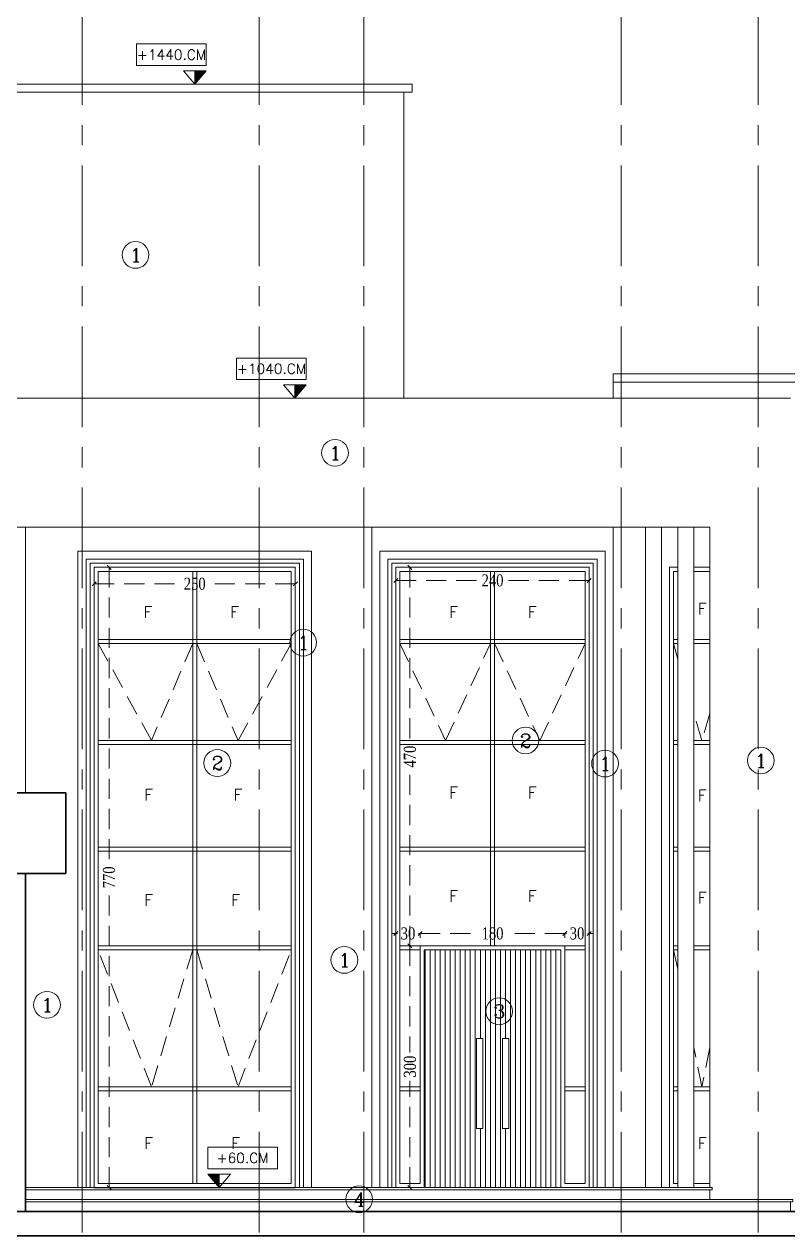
# Model space of a CAD drawing. Header units: inches. Extents: x -114 to 635, y -137 to 57.
# Drawn here: x 299.48 to 308.96, y 13.87 to 28.92 of the extents above; entities that cross this region are included whole.
import ezdxf
from ezdxf.enums import TextEntityAlignment as Align

# ---------------------------------------------------------------- set-up
doc = ezdxf.new("R2010")
doc.units = ezdxf.units.IN
doc.header["$MEASUREMENT"] = 0
doc.header["$PDMODE"] = 98
for name, pattern in [('CENTER', [2, 1.25, -0.25, 0.25, -0.25]), ('CENTERX2', [4, 2.5, -0.5, 0.5, -0.5]), ('DASHED2', [0.375, 0.25, -0.125])]:
    doc.linetypes.add(name, pattern=pattern)
doc.layers.get('0').update_dxf_attribs({"lineweight": 5})
doc.layers.get('Defpoints').update_dxf_attribs({"lineweight": 5})
for name, color, linetype, lineweight in [('A-ELEV DOOR', 30, 'Continuous', 9), ('A-FIN TAG', 1, 'Continuous', 9), ('A-LEVEL TEXT', 3, 'Continuous', 5), ('dim', 1, 'Continuous', 9), ('ELEVATION 00', 7, 'Continuous', 30), ('ELEVATION 01', 4, 'Continuous', 25), ('ELEVATION 02', 3, 'Continuous', 18), ('ELEVATION 03', 2, 'Continuous', 13), ('ELEVATION 04', 1, 'Continuous', 9), ('ELEVATION WINDOW', 5, 'Continuous', 5), ('ELEVATION05', 15, 'Continuous', 9), ('LEVEL SYMBOL', 8, 'Continuous', 5), ('LEVELS', 251, 'Continuous', 5), ('STAIR', 1, 'Continuous', 5)]:
    doc.layers.add(name, color=color, linetype=linetype, lineweight=lineweight)
doc.layers.add('AXIES', color=7, linetype='CENTER', lineweight=0, true_color=0x949596)
doc.styles.add('COMP', font='complex_.ttf')
doc.styles.add('ROMANS', font='romans.shx', dxfattribs={"width": 0.7})
doc.styles.add('ST', font='times.ttf', dxfattribs={"width": 0.8})
doc.styles.add('TEXTN', font='arial.ttf', dxfattribs={"height": 0.2})
doc.styles.add('TEXTS', font='arial.ttf', dxfattribs={"width": 0.8})
doc.dimstyles.new('RASH PLAN', dxfattribs={"dimtxt": 0.15, "dimasz": 0.05, "dimexe": 0, "dimexo": 0.1, "dimgap": 0.05, "dimtad": 0, "dimdec": 0, "dimlfac": 100, "dimzin": 0, "dimdsep": 46, "dimtxsty": 'ST', "dimblk": 'OBLIQUE', "dimcen": 0.09, "dimclrd": 200, "dimclre": 6, "dimclrt": 1, "dimadec": 0, "dimazin": 0, "dimtfac": 1, "dimtdec": 0, "dimtmove": 1, "dimatfit": 3, "dimldrblk": 'OBLIQUE', "dimfxl": 0, "dimtolj": 1, "dimtzin": 0, "dimlwd": -1, "dimlwe": -1, "dimarcsym": 0})
pattern_1 = [(90, (58.14346, -594.440055), (-0.0625, 0), [])]

# ---------------------------------------------------------------- blocks, each defined once
blk = doc.blocks.new('TAG-ELE-LVL')
at = {"layer": 'LEVEL SYMBOL'}
for p, q in [((-0.21, 0.35), (-0.21, 0.75)), ((-0.21, 0.75), (1.09, 0.75)), ((1.09, 0.35), (1.09, 0.75)), ((-0.21, 0.35), (1.09, 0.35)), ((0, 0), (0, 0.25))]:
    blk.add_line(p, q, dxfattribs=at)
blk.add_lwpolyline([(0, 0), (0.21, 0.25), (-0.21, 0.25)], close=True, dxfattribs=at)
blk.add_solid([(-0.21, 0.25), (0, 0), (0, 0.25)], dxfattribs=at)
at = {"layer": 'LEVEL SYMBOL', "style": 'TEXTN', "width": 0.75}
blk.add_attdef('-', (0.361, 0.07), '', height=0.175, dxfattribs=at)
at = {"layer": 'LEVELS', "color": 1, "style": 'TEXTS', "width": 0.75}
blk.add_attdef('FLOOR-NAME', text='', height=0.25, dxfattribs=at).set_placement((-0.21, 0.8), align=Align.BOTTOM_LEFT)
blk.add_attdef('LVL', text='', height=0.225, dxfattribs=at).set_placement((0.44, 0.55), align=Align.MIDDLE_CENTER)
blk = doc.blocks.new('_Oblique')
at = {"color": 0, "lineweight": -2}
blk.add_line((-0.5, -0.5), (0.5, 0.5), dxfattribs=at)
blk = doc.blocks.new('*D835')
at = {"layer": 'Defpoints', "color": 0, "transparency": 16777216}
for p in [(300.345, 22.174), (300.531, 22.174), (300.345, 14.474)]:
    blk.add_point(p, dxfattribs=at)
at = {"layer": 'dim', "color": 6, "transparency": 16777216}
for p, q in [((300.445, 22.174), (300.531, 22.174)), ((300.445, 14.474), (300.531, 14.474))]:
    blk.add_line(p, q, dxfattribs=at)
at = {"layer": 'dim', "color": 200, "linetype": 'DASHED2', "transparency": 16777216}
for p, q in [((300.531, 22.174), (300.531, 18.5)), ((300.531, 14.474), (300.531, 18.147))]:
    blk.add_line(p, q, dxfattribs=at)
at = {"layer": 'dim', "color": 200, "transparency": 16777216, "xscale": 0.05, "yscale": 0.05, "zscale": 0.05}
for p, rotation in [((300.531, 22.174), 90), ((300.531, 14.474), 270)]:
    blk.add_blockref('_Oblique', p, dxfattribs=dict(at, rotation=rotation))
at = {"layer": 'dim', "color": 1, "transparency": 16777216, "insert": (300.531, 18.324), "char_height": 0.15, "attachment_point": 5, "rotation": 90, "style": 'ST'}
blk.add_mtext('\\A1;770', dxfattribs=at)
blk = doc.blocks.new('*D836')
at = {"layer": 'Defpoints', "color": 0, "transparency": 16777216}
for p in [(300.345, 22.174), (302.845, 22.174), (302.845, 21.969)]:
    blk.add_point(p, dxfattribs=at)
at = {"layer": 'dim', "color": 6, "transparency": 16777216}
for p, q in [((300.345, 22.074), (300.345, 21.969)), ((302.845, 22.074), (302.845, 21.969))]:
    blk.add_line(p, q, dxfattribs=at)
at = {"layer": 'dim', "color": 200, "linetype": 'DASHED2', "transparency": 16777216}
for p, q in [((300.345, 21.969), (301.417, 21.969)), ((302.845, 21.969), (301.773, 21.969))]:
    blk.add_line(p, q, dxfattribs=at)
at = {"layer": 'dim', "color": 200, "transparency": 16777216, "xscale": 0.05, "yscale": 0.05, "zscale": 0.05, "rotation": 180}
blk.add_blockref('_Oblique', (300.345, 21.969), dxfattribs=at)
at = {"layer": 'dim', "color": 200, "transparency": 16777216, "xscale": 0.05, "yscale": 0.05, "zscale": 0.05}
blk.add_blockref('_Oblique', (302.845, 21.969), dxfattribs=at)
at = {"layer": 'dim', "color": 1, "transparency": 16777216, "insert": (301.595, 21.969), "char_height": 0.15, "attachment_point": 5, "style": 'ST'}
blk.add_mtext('\\A1;250', dxfattribs=at)
blk = doc.blocks.new('*D837')
at = {"layer": 'Defpoints', "color": 0, "transparency": 16777216}
for p in [(304.095, 22.174), (306.495, 22.174), (306.495, 22.011)]:
    blk.add_point(p, dxfattribs=at)
at = {"layer": 'dim', "color": 6, "transparency": 16777216}
for p, q in [((304.095, 22.074), (304.095, 22.011)), ((306.495, 22.074), (306.495, 22.011))]:
    blk.add_line(p, q, dxfattribs=at)
at = {"layer": 'dim', "color": 200, "linetype": 'DASHED2', "transparency": 16777216}
for p, q in [((304.095, 22.011), (305.117, 22.011)), ((306.495, 22.011), (305.473, 22.011))]:
    blk.add_line(p, q, dxfattribs=at)
at = {"layer": 'dim', "color": 200, "transparency": 16777216, "xscale": 0.05, "yscale": 0.05, "zscale": 0.05, "rotation": 180}
blk.add_blockref('_Oblique', (304.095, 22.011), dxfattribs=at)
at = {"layer": 'dim', "color": 200, "transparency": 16777216, "xscale": 0.05, "yscale": 0.05, "zscale": 0.05}
blk.add_blockref('_Oblique', (306.495, 22.011), dxfattribs=at)
at = {"layer": 'dim', "color": 1, "transparency": 16777216, "insert": (305.295, 22.011), "char_height": 0.15, "attachment_point": 5, "style": 'ST'}
blk.add_mtext('\\A1;240', dxfattribs=at)
blk = doc.blocks.new('*D838')
at = {"layer": 'Defpoints', "color": 0, "transparency": 16777216}
for p in [(304.095, 22.174), (304.145, 17.474), (304.269, 17.474)]:
    blk.add_point(p, dxfattribs=at)
at = {"layer": 'dim', "color": 6, "transparency": 16777216}
for p, q in [((304.195, 22.174), (304.269, 22.174)), ((304.245, 17.474), (304.269, 17.474))]:
    blk.add_line(p, q, dxfattribs=at)
at = {"layer": 'dim', "color": 200, "linetype": 'DASHED2', "transparency": 16777216}
for p, q in [((304.269, 22.174), (304.269, 20.002)), ((304.269, 17.474), (304.269, 19.646))]:
    blk.add_line(p, q, dxfattribs=at)
at = {"layer": 'dim', "color": 200, "transparency": 16777216, "xscale": 0.05, "yscale": 0.05, "zscale": 0.05}
for p, rotation in [((304.269, 22.174), 90), ((304.269, 17.474), 270)]:
    blk.add_blockref('_Oblique', p, dxfattribs=dict(at, rotation=rotation))
at = {"layer": 'dim', "color": 1, "transparency": 16777216, "insert": (304.269, 19.824), "char_height": 0.15, "attachment_point": 5, "rotation": 90, "style": 'ST'}
blk.add_mtext('\\A1;470', dxfattribs=at)
blk = doc.blocks.new('*D839')
at = {"layer": 'Defpoints', "color": 0, "transparency": 16777216}
for p in [(304.145, 17.474), (304.095, 14.474), (304.269, 14.474)]:
    blk.add_point(p, dxfattribs=at)
at = {"layer": 'dim', "color": 6, "transparency": 16777216}
for p, q in [((304.245, 17.474), (304.269, 17.474)), ((304.195, 14.474), (304.269, 14.474))]:
    blk.add_line(p, q, dxfattribs=at)
at = {"layer": 'dim', "color": 200, "linetype": 'DASHED2', "transparency": 16777216}
for p, q in [((304.269, 17.474), (304.269, 16.15)), ((304.269, 14.474), (304.269, 15.798))]:
    blk.add_line(p, q, dxfattribs=at)
at = {"layer": 'dim', "color": 200, "transparency": 16777216, "xscale": 0.05, "yscale": 0.05, "zscale": 0.05}
for p, rotation in [((304.269, 17.474), 90), ((304.269, 14.474), 270)]:
    blk.add_blockref('_Oblique', p, dxfattribs=dict(at, rotation=rotation))
at = {"layer": 'dim', "color": 1, "transparency": 16777216, "insert": (304.269, 15.974), "char_height": 0.15, "attachment_point": 5, "rotation": 90, "style": 'ST'}
blk.add_mtext('\\A1;300', dxfattribs=at)
blk = doc.blocks.new('*D840')
at = {"layer": 'Defpoints', "color": 0, "transparency": 16777216}
for p in [(304.395, 17.627), (304.395, 17.474), (306.195, 17.474)]:
    blk.add_point(p, dxfattribs=at)
at = {"layer": 'dim', "color": 6, "transparency": 16777216}
for p, q in [((304.395, 17.574), (304.395, 17.627)), ((306.195, 17.574), (306.195, 17.627))]:
    blk.add_line(p, q, dxfattribs=at)
at = {"layer": 'dim', "color": 200, "linetype": 'DASHED2', "transparency": 16777216}
for p, q in [((304.395, 17.627), (305.126, 17.627)), ((306.195, 17.627), (305.464, 17.627))]:
    blk.add_line(p, q, dxfattribs=at)
at = {"layer": 'dim', "color": 200, "transparency": 16777216, "xscale": 0.05, "yscale": 0.05, "zscale": 0.05, "rotation": 180}
blk.add_blockref('_Oblique', (304.395, 17.627), dxfattribs=at)
at = {"layer": 'dim', "color": 200, "transparency": 16777216, "xscale": 0.05, "yscale": 0.05, "zscale": 0.05}
blk.add_blockref('_Oblique', (306.195, 17.627), dxfattribs=at)
at = {"layer": 'dim', "color": 1, "transparency": 16777216, "insert": (305.295, 17.627), "char_height": 0.15, "attachment_point": 5, "style": 'ST'}
blk.add_mtext('\\A1;180', dxfattribs=at)
blk = doc.blocks.new('*D841')
at = {"layer": 'Defpoints', "color": 0, "transparency": 16777216}
for p in [(306.495, 17.627), (306.195, 17.474), (306.495, 17.448)]:
    blk.add_point(p, dxfattribs=at)
at = {"layer": 'dim', "color": 200, "linetype": 'DASHED2', "transparency": 16777216}
for p, q in [((306.195, 17.627), (306.145, 17.627)), ((306.195, 17.627), (306.213, 17.627)), ((306.495, 17.627), (306.477, 17.627)), ((306.495, 17.627), (306.545, 17.627))]:
    blk.add_line(p, q, dxfattribs=at)
at = {"layer": 'dim', "color": 6, "transparency": 16777216}
for p, q in [((306.195, 17.574), (306.195, 17.627)), ((306.495, 17.548), (306.495, 17.627))]:
    blk.add_line(p, q, dxfattribs=at)
at = {"layer": 'dim', "color": 200, "transparency": 16777216, "xscale": 0.05, "yscale": 0.05, "zscale": 0.05}
blk.add_blockref('_Oblique', (306.195, 17.627), dxfattribs=at)
at = {"layer": 'dim', "color": 200, "transparency": 16777216, "xscale": 0.05, "yscale": 0.05, "zscale": 0.05, "rotation": 180}
blk.add_blockref('_Oblique', (306.495, 17.627), dxfattribs=at)
at = {"layer": 'dim', "color": 1, "transparency": 16777216, "insert": (306.345, 17.627), "char_height": 0.15, "attachment_point": 5, "style": 'ST'}
blk.add_mtext('\\A1;30', dxfattribs=at)
blk = doc.blocks.new('*D842')
at = {"layer": 'Defpoints', "color": 0, "transparency": 16777216}
for p in [(304.095, 17.627), (304.395, 17.474), (304.095, 17.448)]:
    blk.add_point(p, dxfattribs=at)
at = {"layer": 'dim', "color": 200, "linetype": 'DASHED2', "transparency": 16777216}
for p, q in [((304.095, 17.627), (304.045, 17.627)), ((304.095, 17.627), (304.113, 17.627)), ((304.395, 17.627), (304.377, 17.627)), ((304.395, 17.627), (304.445, 17.627))]:
    blk.add_line(p, q, dxfattribs=at)
at = {"layer": 'dim', "color": 6, "transparency": 16777216}
for p, q in [((304.095, 17.548), (304.095, 17.627)), ((304.395, 17.574), (304.395, 17.627))]:
    blk.add_line(p, q, dxfattribs=at)
at = {"layer": 'dim', "color": 200, "transparency": 16777216, "xscale": 0.05, "yscale": 0.05, "zscale": 0.05}
blk.add_blockref('_Oblique', (304.095, 17.627), dxfattribs=at)
at = {"layer": 'dim', "color": 200, "transparency": 16777216, "xscale": 0.05, "yscale": 0.05, "zscale": 0.05, "rotation": 180}
blk.add_blockref('_Oblique', (304.395, 17.627), dxfattribs=at)
at = {"layer": 'dim', "color": 1, "transparency": 16777216, "insert": (304.245, 17.627), "char_height": 0.15, "attachment_point": 5, "style": 'ST'}
blk.add_mtext('\\A1;30', dxfattribs=at)
blk = doc.blocks.new('FINISHING TAG')
at = {"color": 1}
blk.add_circle((0, 0), 295, dxfattribs=at)
at = {"color": 3, "style": 'COMP'}
blk.add_attdef('0', text='', height=250, dxfattribs=at).set_placement((4, -2), align=Align.MIDDLE)

msp = doc.modelspace()

# ---------------------------------------------------------------- hatches: boundary and pattern name
at = {"layer": 'A-ELEV DOOR'}
h = msp.add_hatch(dxfattribs=at)
h.set_pattern_fill('ANSI31', color=256, scale=0.5, angle=45)
h.set_pattern_definition(pattern_1)
h.paths.add_polyline_path([(305.094, 16.325), (305.173, 16.325), (305.173, 15.207), (305.094, 15.207)], flags=16)
h.paths.add_polyline_path([(305.295, 17.424), (305.295, 14.474), (304.445, 14.474), (304.445, 17.424)])
h = msp.add_hatch(dxfattribs=at)
h.set_pattern_fill('ANSI31', color=256, scale=0.5, angle=45)
h.set_pattern_definition(pattern_1)
h.paths.add_polyline_path([(305.497, 15.207), (305.417, 15.207), (305.417, 16.325), (305.497, 16.325)], flags=16)
h.paths.add_polyline_path([(305.295, 17.424), (305.295, 14.474), (306.145, 14.474), (306.145, 17.424)])

# ---------------------------------------------------------------- linework, layer by layer
for points in [[(306.145, 14.474), (304.445, 14.474), (304.445, 17.424), (306.145, 17.424)], [(305.094, 16.325), (305.173, 16.325), (305.173, 15.207), (305.094, 15.207)], [(305.497, 16.325), (305.417, 16.325), (305.417, 15.207), (305.497, 15.207)]]:
    msp.add_lwpolyline(points, close=True, dxfattribs=at)
at = {"layer": 'AXIES', "linetype": 'CENTERX2', "ltscale": 0.5}
for p, q in [((300.195, 31.165), (300.195, 13.874)), ((302.395, 31.165), (302.395, 13.874)), ((303.695, 31.165), (303.695, 13.874)), ((306.895, 31.165), (306.895, 13.874)), ((308.595, 31.165), (308.595, 13.874))]:
    msp.add_line(p, q, dxfattribs=at)
at = {"layer": 'ELEVATION 00'}
for p, q in [((299.995, 18.374), (299.995, 19.374)), ((299.995, 18.374), (293.195, 18.374)), ((299.495, 18.374), (299.495, 14.174)), ((289.419, 14.174), (318.761, 14.174)), ((285.08, 13.874), (320.521, 13.874))]:
    msp.add_line(p, q, dxfattribs=at)
msp.add_lwpolyline([(299.995, 19.374), (292.195, 19.374)], dxfattribs=at)
at = {"layer": 'ELEVATION 01'}
msp.add_line((300.345, 14.474), (302.845, 14.474), dxfattribs=at)
at = {"layer": 'ELEVATION 02'}
for p, q in [((299.495, 22.674), (299.495, 19.374)), ((303.795, 14.474), (303.795, 22.674)), ((306.795, 14.474), (306.795, 22.674)), ((307.195, 22.674), (307.195, 14.474)), ((307.395, 22.674), (307.395, 14.474)), ((307.595, 22.674), (307.595, 14.474)), ((307.795, 22.674), (307.795, 14.474))]:
    msp.add_line(p, q, dxfattribs=at)
for points in [[(298.895, 24.274), (308.995, 24.274)], [(298.595, 22.674), (307.995, 22.674), (307.995, 14.474)], [(300.145, 14.474), (300.145, 22.374), (303.045, 22.374), (303.045, 14.474)], [(300.245, 14.474), (300.245, 22.274), (302.945, 22.274), (302.945, 14.474)], [(300.295, 14.474), (300.295, 22.224), (302.895, 22.224), (302.895, 14.474)], [(300.345, 14.474), (300.345, 22.174), (302.845, 22.174), (302.845, 14.474)], [(307.495, 14.474), (307.495, 22.174), (307.595, 22.174)], [(307.795, 22.174), (307.995, 22.174)]]:
    msp.add_lwpolyline(points, dxfattribs=at)
at = {"layer": 'ELEVATION 03'}
for points in [[(303.895, 14.474), (303.895, 22.374), (306.695, 22.374), (306.695, 14.474)], [(303.995, 14.474), (303.995, 22.274), (306.595, 22.274), (306.595, 14.474)], [(304.045, 14.474), (304.045, 22.224), (306.545, 22.224), (306.545, 14.474)], [(304.095, 14.474), (304.095, 22.174), (306.495, 22.174), (306.495, 14.474)]]:
    msp.add_lwpolyline(points, dxfattribs=at)
at = {"layer": 'ELEVATION 04'}
for p, q in [((306.793, 24.274), (306.793, 24.575)), ((306.793, 24.475), (314.295, 24.475))]:
    msp.add_line(p, q, dxfattribs=at)
msp.add_lwpolyline([(306.793, 24.575), (314.295, 24.575)], dxfattribs=at)
at = {"layer": 'ELEVATION WINDOW'}
for p, q in [((301.57, 22.124), (301.57, 14.524)), ((301.62, 22.124), (301.62, 14.524)), ((305.27, 22.124), (305.27, 17.474)), ((305.32, 22.124), (305.32, 17.474)), ((302.795, 21.279), (300.395, 21.279)), ((302.795, 21.229), (300.395, 21.229)), ((306.445, 21.279), (304.145, 21.279)), ((306.445, 21.229), (304.145, 21.229)), ((307.595, 21.279), (307.545, 21.279)), ((307.595, 21.229), (307.545, 21.229)), ((307.995, 21.279), (307.795, 21.279)), ((307.995, 21.229), (307.795, 21.229)), ((302.795, 20.024), (300.395, 20.024)), ((306.445, 20.024), (304.145, 20.024)), ((307.595, 20.024), (307.545, 20.024)), ((307.995, 20.024), (307.795, 20.024)), ((302.795, 19.974), (300.395, 19.974)), ((306.445, 19.974), (304.145, 19.974)), ((307.595, 19.974), (307.545, 19.974)), ((307.995, 19.974), (307.795, 19.974)), ((302.795, 18.699), (300.395, 18.699)), ((306.445, 18.699), (304.145, 18.699)), ((307.595, 18.699), (307.545, 18.699)), ((307.995, 18.699), (307.795, 18.699)), ((302.795, 18.649), (300.395, 18.649)), ((306.445, 18.649), (304.145, 18.649)), ((307.595, 18.649), (307.545, 18.649)), ((307.995, 18.649), (307.795, 18.649)), ((302.795, 17.474), (300.395, 17.474)), ((304.395, 17.474), (304.145, 17.474)), ((306.445, 17.474), (306.195, 17.474)), ((307.595, 17.474), (307.545, 17.474)), ((307.995, 17.474), (307.795, 17.474)), ((302.795, 17.424), (300.395, 17.424)), ((304.395, 17.424), (304.145, 17.424)), ((306.445, 17.424), (306.195, 17.424)), ((307.595, 17.424), (307.545, 17.424)), ((307.995, 17.424), (307.795, 17.424)), ((302.795, 15.724), (300.395, 15.724)), ((302.795, 15.674), (300.395, 15.674)), ((304.395, 15.724), (304.145, 15.724)), ((304.395, 15.674), (304.145, 15.674)), ((306.445, 15.724), (306.195, 15.724)), ((306.445, 15.674), (306.195, 15.674)), ((307.595, 15.724), (307.545, 15.724)), ((307.595, 15.674), (307.545, 15.674)), ((307.995, 15.724), (307.795, 15.724)), ((307.995, 15.674), (307.795, 15.674)), ((300.395, 14.524), (302.795, 14.524)), ((307.545, 14.524), (307.595, 14.524)), ((307.795, 14.524), (307.995, 14.524))]:
    msp.add_line(p, q, dxfattribs=at)
for points in [[(300.395, 14.524), (300.395, 22.124), (302.795, 22.124), (302.795, 14.524)], [(304.145, 14.524), (304.145, 22.124), (306.445, 22.124), (306.445, 14.524)], [(307.545, 14.524), (307.545, 22.124), (307.595, 22.124)], [(307.795, 22.124), (307.995, 22.124)], [(304.395, 14.524), (304.395, 17.474), (306.195, 17.474), (306.195, 14.524)], [(304.395, 14.524), (304.145, 14.524)], [(306.445, 14.524), (306.195, 14.524)]]:
    msp.add_lwpolyline(points, dxfattribs=at)
at = {"layer": 'ELEVATION WINDOW', "linetype": 'DASHED2'}
for points in [[(301.57, 21.229), (301.058, 20.024), (300.395, 21.229)], [(301.62, 21.229), (302.133, 20.024), (302.795, 21.229)], [(304.145, 21.229), (304.712, 20.024), (305.27, 21.229)], [(305.32, 21.229), (305.883, 20.024), (306.445, 21.229)], [(307.595, 21.032), (307.545, 21.229)], [(307.995, 20.36), (307.895, 20.024), (307.795, 20.36)], [(301.57, 17.424), (301.058, 15.724), (300.395, 17.424)], [(301.62, 17.424), (302.133, 15.724), (302.795, 17.424)], [(307.595, 17.183), (307.545, 17.424)], [(307.995, 16.21), (307.895, 15.724), (307.795, 16.21)]]:
    msp.add_lwpolyline(points, dxfattribs=at)
at = {"layer": 'ELEVATION05'}
msp.add_line((298.394, 28.074), (304.195, 28.074), dxfattribs=at)
for points in [[(298.394, 28.174), (304.195, 28.174)], [(304.195, 28.174), (304.295, 28.174), (304.295, 28.074), (304.195, 28.074)], [(304.195, 28.074), (304.195, 24.274)]]:
    msp.add_lwpolyline(points, dxfattribs=at)
at = {"layer": 'STAIR'}
for p, q in [((307.995, 14.444), (299.495, 14.444)), ((308.995, 14.294), (299.495, 14.294))]:
    msp.add_line(p, q, dxfattribs=at)
for points in [[(307.995, 14.324), (307.995, 14.444), (308.025, 14.444), (308.025, 14.474), (299.495, 14.474)], [(308.995, 14.174), (308.995, 14.294), (309.025, 14.294), (309.025, 14.324), (299.495, 14.324)]]:
    msp.add_lwpolyline(points, dxfattribs=at)

# ---------------------------------------------------------------- block references
at = {"layer": 'A-FIN TAG'}
ref = msp.add_blockref('FINISHING TAG', (300.86, 26.053), dxfattribs=dict(at, xscale=0.0005631999999877735, yscale=0.0005631999999877735, zscale=0.0005631999999877735))
ref.add_attrib('0', '1', dxfattribs={"layer": '0', "color": 3, "height": 0.169, "style": 'COMP'}).set_placement((300.863, 26.052), align=Align.MIDDLE)
ref = msp.add_blockref('FINISHING TAG', (303.338, 23.596), dxfattribs=dict(at, xscale=0.0005631999999877735, yscale=0.0005631999999877735, zscale=0.0005631999999877735))
ref.add_attrib('0', '1', dxfattribs={"layer": '0', "color": 3, "height": 0.169, "style": 'COMP'}).set_placement((303.341, 23.594), align=Align.MIDDLE)
ref = msp.add_blockref('FINISHING TAG', (302.943, 21.239), dxfattribs=dict(at, xscale=0.0005631999999877735, yscale=0.0005631999999877735, zscale=0.0005631999999877735))
ref.add_attrib('0', '1', dxfattribs={"layer": '0', "color": 3, "height": 0.169, "style": 'COMP'}).set_placement((302.945, 21.238), align=Align.MIDDLE)
ref = msp.add_blockref('FINISHING TAG', (305.704, 20.024), dxfattribs=dict(at, xscale=0.0005631999999877735, yscale=0.0005631999999877735, zscale=0.0005631999999877735))
ref.add_attrib('0', '2', dxfattribs={"layer": '0', "color": 3, "height": 0.169, "style": 'COMP'}).set_placement((305.707, 20.023), align=Align.MIDDLE)
ref = msp.add_blockref('FINISHING TAG', (301.876, 19.744), dxfattribs=dict(at, xscale=0.0005631999999877735, yscale=0.0005631999999877735, zscale=0.0005631999999877735))
ref.add_attrib('0', '2', dxfattribs={"layer": '0', "color": 3, "height": 0.169, "style": 'COMP'}).set_placement((301.879, 19.743), align=Align.MIDDLE)
ref = msp.add_blockref('FINISHING TAG', (306.693, 19.737), dxfattribs=dict(at, xscale=0.0005631999999877735, yscale=0.0005631999999877735, zscale=0.0005631999999877735))
ref.add_attrib('0', '1', dxfattribs={"layer": '0', "color": 3, "height": 0.169, "style": 'COMP'}).set_placement((306.695, 19.735), align=Align.MIDDLE)
ref = msp.add_blockref('FINISHING TAG', (308.628, 19.775), dxfattribs=dict(at, xscale=0.0005631999999877735, yscale=0.0005631999999877735, zscale=0.0005631999999877735))
ref.add_attrib('0', '1', dxfattribs={"layer": '0', "color": 3, "height": 0.169, "style": 'COMP'}).set_placement((308.63, 19.774), align=Align.MIDDLE)
ref = msp.add_blockref('FINISHING TAG', (303.454, 17.299), dxfattribs=dict(at, xscale=0.0005631999999877735, yscale=0.0005631999999877735, zscale=0.0005631999999877735))
ref.add_attrib('0', '1', dxfattribs={"layer": '0', "color": 3, "height": 0.169, "style": 'COMP'}).set_placement((303.456, 17.298), align=Align.MIDDLE)
ref = msp.add_blockref('FINISHING TAG', (299.76, 16.742), dxfattribs=dict(at, xscale=0.0005631999999877735, yscale=0.0005631999999877735, zscale=0.0005631999999877735))
ref.add_attrib('0', '1', dxfattribs={"layer": '0', "color": 3, "height": 0.169, "style": 'COMP'}).set_placement((299.762, 16.741), align=Align.MIDDLE)
ref = msp.add_blockref('FINISHING TAG', (305.377, 16.661), dxfattribs=dict(at, xscale=0.0005631999999877735, yscale=0.0005631999999877735, zscale=0.0005631999999877735))
ref.add_attrib('0', '3', dxfattribs={"layer": '0', "color": 3, "height": 0.169, "style": 'COMP'}).set_placement((305.38, 16.66), align=Align.MIDDLE)
ref = msp.add_blockref('FINISHING TAG', (303.638, 14.327), dxfattribs=dict(at, xscale=0.0005631999999877735, yscale=0.0005631999999877735, zscale=0.0005631999999877735))
ref.add_attrib('0', '4', dxfattribs={"layer": '0', "color": 3, "height": 0.169, "style": 'COMP'}).set_placement((303.641, 14.326), align=Align.MIDDLE)
at = {"layer": 'LEVEL SYMBOL'}
ref = msp.add_blockref('TAG-ELE-LVL', (301.597, 28.174, 2934.706), dxfattribs=dict(at, xscale=-0.6652799999999388, yscale=0.6652799999999388, zscale=0.6652799999999388))
ref.add_attrib('LVL', '+1440.CM', dxfattribs={"layer": 'A-LEVEL TEXT', "height": 0.125, "style": 'ROMANS'}).set_placement((301.307, 28.54, 2934.706), align=Align.MIDDLE_CENTER)
ref = msp.add_blockref('TAG-ELE-LVL', (302.839, 24.274), dxfattribs=dict(at, xscale=-0.6652799999999388, yscale=0.6652799999999388, zscale=0.6652799999999388))
ref.add_attrib('LVL', '+1040.CM', dxfattribs={"layer": 'A-LEVEL TEXT', "height": 0.125, "style": 'ROMANS'}).set_placement((302.549, 24.64), align=Align.MIDDLE_CENTER)
ref = msp.add_blockref('TAG-ELE-LVL', (301.899, 14.474, 1044.366), dxfattribs=dict(at, xscale=0.6652799999999388, yscale=0.6652799999999388, zscale=0.6652799999999388))
ref.add_attrib('LVL', '+60.CM', dxfattribs={"layer": 'A-LEVEL TEXT', "height": 0.125, "style": 'ROMANS'}).set_placement((302.189, 14.84, 1044.366), align=Align.MIDDLE_CENTER)

# ---------------------------------------------------------------- texts
at = {"color": 3, "style": 'COMP'}
for p in [(301.015, 21.619, -0.238), (302.089, 21.619, -0.238), (304.812, 21.619, -0.238), (305.789, 21.619, -0.238), (307.902, 21.659, -0.238), (301.024, 19.35, -0.238), (302.134, 19.35, -0.238), (304.812, 19.376, -0.238), (305.789, 19.376, -0.238), (307.902, 19.342, -0.238), (301.024, 18.043, -0.238), (302.105, 18.043, -0.238), (304.812, 18.09, -0.238), (305.789, 18.09, -0.238), (307.902, 18.07, -0.238), (301.024, 15.022, -0.238), (302.105, 15.022, -0.238), (307.902, 15.022, -0.238)]:
    msp.add_attdef('F', text='0', height=0.141, dxfattribs=at).set_placement(p, align=Align.MIDDLE)

# ---------------------------------------------------------------- dimensions: what is measured, and where the dimension line sits
at = {"layer": 'dim'}
for base, p1, p2, picture, middle in [((302.845, 21.969), (300.345, 22.174), (302.845, 22.174), '*D836', (301.595, 21.969)), ((306.495, 22.011), (304.095, 22.174), (306.495, 22.174), '*D837', (305.295, 22.011)), ((304.095, 17.627), (304.395, 17.474), (304.095, 17.448), '*D842', (304.245, 17.627)), ((304.395, 17.627), (306.195, 17.474), (304.395, 17.474), '*D840', (305.295, 17.627)), ((306.495, 17.627), (306.195, 17.474), (306.495, 17.448), '*D841', (306.345, 17.627))]:
    dim = msp.add_linear_dim(base=base, p1=p1, p2=p2, dimstyle='RASH PLAN', dxfattribs=at)
    dim.commit()
    dim.dimension.update_dxf_attribs({"geometry": picture, "text_midpoint": middle})
for base, p1, p2, picture, middle in [((300.531, 22.174), (300.345, 14.474), (300.345, 22.174), '*D835', (300.531, 18.324)), ((304.269, 17.474), (304.095, 22.174), (304.145, 17.474), '*D838', (304.269, 19.824)), ((304.269, 14.474), (304.145, 17.474), (304.095, 14.474), '*D839', (304.269, 15.974))]:
    dim = msp.add_linear_dim(base=base, p1=p1, p2=p2, angle=90, dimstyle='RASH PLAN', dxfattribs=at)
    dim.commit()
    dim.dimension.update_dxf_attribs({"geometry": picture, "text_midpoint": middle})

doc.saveas('drawing.dxf')
